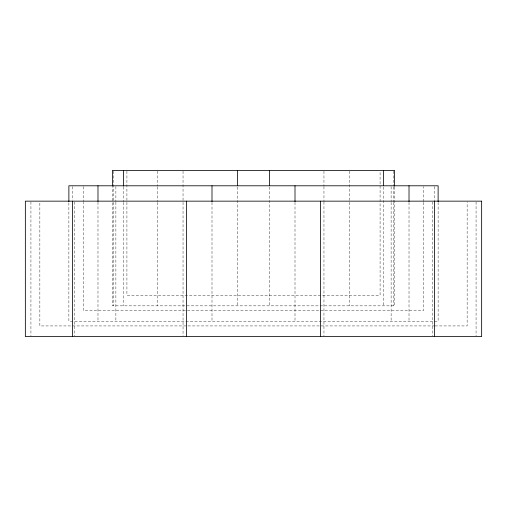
<?xml version="1.0" encoding="UTF-8"?>
<svg xmlns="http://www.w3.org/2000/svg" width="507" height="507" viewBox="0 0 507 507"><rect width="100%" height="100%" fill="white"/><g stroke="black" fill="none" stroke-linecap="round" stroke-linejoin="round"><path stroke-width="0.38" stroke-dasharray="2.54 1.9" d="M126.915 171.22L126.915 295.207L380.085 295.207L380.085 171.22M423.611 202.382L423.611 310.569L83.389 310.569L83.389 202.382M423.611 201.59L423.611 186.576M434.689 325.931L39.857 325.931L39.857 201.938M435.05 325.931L467.143 325.931L467.143 201.938M476.067 201.932L476.067 335.907M438.124 202.42L438.124 321.21L68.876 321.21L68.876 202.42M434.67 186.57L434.67 200.607M432.515 201.938L432.515 335.811M409.016 202.375L409.016 321.21M394.598 186.963L394.598 305.848L112.402 305.848L112.402 186.963M393.274 171.208L393.274 186.025M393.274 186.804L393.274 201.621M393.274 202.401L393.274 305.848M391.119 186.576L391.119 201.583M391.119 202.375L391.119 321.21M383.431 187.013L383.431 305.848M349.722 171.22L349.722 305.848M323.96 171.208L323.96 186.025M323.96 186.57L323.96 201.621M323.96 201.932L323.96 335.907M295.004 202.375L295.004 321.21M269.42 187.013L269.42 305.848M237.58 187.013L237.58 305.848M211.996 202.375L211.996 321.21M183.04 171.22L183.04 335.811M157.278 171.208L157.278 186.025M157.278 186.804L157.278 201.621M157.278 202.401L157.278 305.848M123.569 186.804L123.569 201.621M123.569 202.401L123.569 305.848M115.881 186.57L115.881 201.387M115.881 202.166L115.881 321.21M113.726 171.22L113.726 305.848M97.984 202.166L97.984 321.21M83.389 186.576L83.389 201.59M74.485 201.932L74.485 335.907M72.33 186.576L72.33 200.005M30.933 201.938L30.933 335.811"/><path stroke-width="0.76" d="M438.124 201.628L438.124 185.79L68.876 185.79L68.876 201.628M434.6 201.152L434.6 336.572M409.016 185.79L409.016 201.583M394.598 186.177L394.598 170.428L112.402 170.428L112.402 186.177M383.431 170.428L383.431 185.435M320.589 201.152L320.589 336.572M295.004 185.79L295.004 201.583M269.42 170.428L269.42 185.435M237.58 170.428L237.58 185.435M211.996 185.79L211.996 201.583M186.411 201.152L186.411 336.572M123.569 170.428L123.569 186.025M97.984 185.79L97.984 201.387M72.4 201.152L72.4 336.572M481.65 201.152L25.35 201.152L25.35 336.572L481.65 336.572L481.65 201.152"/></g></svg>
